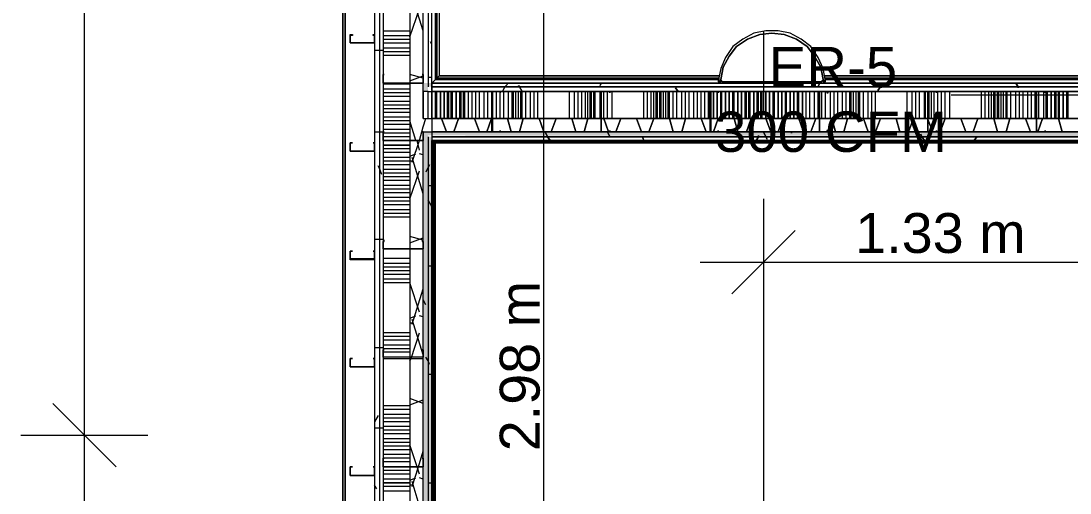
# Model space of a CAD drawing. Header units: metres. Extents: x -2 to 207, y -8 to 52.
# Drawn here: x 28.021 to 31.964, y 24.186 to 25.962 of the extents above; entities that cross this region are included whole.
import ezdxf

# ---------------------------------------------------------------- set-up
doc = ezdxf.new("R2010")
doc.units = ezdxf.units.M
doc.layers.add('HVAC - Ductos', color=5, linetype='Continuous', lineweight=0)
doc.layers.add('PDF_Text', color=7, linetype='Continuous', lineweight=0)
doc.layers.add('PDF_Geometry', color=7, linetype='Continuous', lineweight=0, true_color=0xaaaaaa)
doc.layers.add('PDF_Solid Fills', color=7, linetype='Continuous', lineweight=0, true_color=0xffffff)
doc.styles.add('PDF Helvetica', font='')
doc.styles.get('PDF Helvetica').set_extended_font_data('Helvetica')

msp = doc.modelspace()

# ---------------------------------------------------------------- hatches: boundary and pattern name
at = {"layer": 'PDF_Solid Fills', "lineweight": 0, "transparency": 33554559}
h = msp.add_hatch(color=256, dxfattribs=at)
h.paths.add_polyline_path([(29.533, 25.696), (29.5513, 25.696), (29.5513, 25.7281), (29.533, 25.7281)])
h.paths.add_polyline_path([(29.533, 22.7225), (29.5513, 22.7225), (29.5513, 22.7545), (29.533, 22.7545)])
h.paths.add_polyline_path([(29.533, 22.9057), (29.5513, 22.9057), (29.5513, 25.5448), (29.533, 25.5448)])
h = msp.add_hatch(color=256, dxfattribs=at)
h.paths.add_polyline_path([(29.5513, 25.7144), (29.5651, 25.7144), (29.5651, 25.7281), (29.5513, 25.7281)])
h.paths.add_polyline_path([(29.5513, 22.7225), (29.5651, 22.7225), (29.5651, 22.7408), (29.5513, 22.7408)])
h.paths.add_polyline_path([(29.5513, 22.9241), (29.5651, 22.9241), (29.5651, 25.5265), (29.5513, 25.5265)])
msp.add_hatch(color=256, dxfattribs=at).paths.add_polyline_path([(29.5513, 25.5311), (29.5651, 25.5311), (34.6252, 25.5265), (34.6324, 25.5265), (34.6324, 25.5311), (34.7469, 25.5311), (34.7469, 25.5448), (29.5513, 25.5448)])

# ---------------------------------------------------------------- linework, layer by layer
at = {"layer": 'HVAC - Ductos', "lineweight": 0}
for points in [[(29.9866, 21.6687), (29.9866, 23.1715), (29.9866, 26.1496), (29.9866, 32.3715), (29.9866, 33.6636)], [(28.2592, 22.9332), (28.2592, 24.4039), (28.2592, 32.6052)], [(32.1446, 25.4577), (32.1216, 25.6823), (31.5169, 25.6823)], [(30.8113, 25.2928), (30.8113, 25.0545), (30.8113, 24.8163)], [(30.9304, 25.1737), (30.8113, 25.0545), (30.6921, 24.9354)], [(30.573, 25.0545), (32.14, 25.0545), (35.9336, 25.0545), (39.0858, 25.0545), (40.245, 25.0545)], [(28.1402, 24.5231), (28.2592, 24.4039), (28.3784, 24.2848)], [(28.021, 24.4039), (28.2592, 24.4039), (28.4975, 24.4039)]]:
    msp.add_lwpolyline(points, dxfattribs=at)
at = {"layer": 'PDF_Geometry', "lineweight": 0}
for points in [[(29.3497, 32.9121), (29.3497, 33.0038), (29.9454, 33.0038), (29.9454, 32.9121), (29.9454, 33.0176), (29.3497, 33.0176), (29.3497, 32.9121), (29.3497, 32.7473), (29.3497, 32.9121), (29.3497, 32.8939), (29.3497, 32.6969), (29.3497, 32.092), (29.3497, 25.7281), (29.3497, 22.7225), (29.9454, 22.7225), (29.9454, 22.6125), (29.2398, 22.6125), (29.2352, 22.6079), (29.2306, 22.6034), (29.9545, 22.6034), (29.9499, 22.6079), (29.9454, 22.6125), (29.2398, 22.6125), (29.2398, 22.6171)], [(29.5651, 32.0554), (29.5651, 32.092), (29.5651, 32.1425), (29.5651, 32.6969), (31.1091, 32.6969), (31.2694, 32.6969), (31.2694, 32.9121), (31.1091, 32.9121), (29.3497, 32.9121), (29.3497, 32.6969), (29.3497, 32.092), (29.3497, 25.7281), (29.3497, 22.7225), (29.5651, 22.7225), (31.9613, 22.7225), (31.9613, 22.7545), (31.9613, 22.9012)], [(31.7643, 32.9121), (31.2694, 32.9121), (31.7643, 32.9121), (31.7643, 32.8939), (31.2694, 32.8939), (31.1091, 32.8939), (29.368, 32.8939), (29.368, 32.8801), (29.368, 32.6969), (29.368, 32.092), (29.368, 25.7281), (29.368, 22.7225)], [(29.3818, 32.092), (29.3818, 25.7281), (29.3818, 22.7225)], [(34.7332, 25.7281), (29.5651, 25.7281), (29.5788, 25.7418), (29.5788, 27.0889), (29.5788, 25.7418), (29.5788, 27.0889), (29.5788, 25.7418), (29.5651, 25.7281), (29.5651, 32.092)], [(37.8762, 25.7281), (34.7332, 25.7281), (29.5651, 25.7281), (29.5651, 32.0508)], [(29.3497, 27.1484), (29.3497, 27.3179), (29.3497, 27.0155), (29.2398, 27.0155), (29.2398, 23.2219), (29.2398, 27.0155), (29.2352, 27.0201), (29.2352, 27.0247), (29.2306, 27.0247), (29.2306, 23.2219), (29.2306, 27.0247), (29.3406, 27.0247), (29.2306, 27.0247), (29.3406, 27.0247)], [(29.5513, 25.5952), (29.5513, 25.696), (29.533, 25.696), (29.533, 25.5952), (29.533, 25.696), (29.533, 25.7281), (29.533, 27.1346)], [(29.5513, 27.1301), (29.5513, 25.7281), (29.5513, 25.7144)], [(29.5651, 25.7006), (29.5651, 25.7281), (29.5651, 27.098), (29.5788, 27.0889), (29.6659, 27.0889), (29.5788, 27.0889), (29.6659, 27.0889), (29.6659, 27.0843), (29.6659, 27.0797), (29.6659, 27.0751), (29.5925, 27.0751), (29.588, 27.0751), (29.588, 27.0797), (29.5834, 27.0843), (29.6659, 27.0843), (29.5834, 27.0843), (29.6659, 27.0843), (29.6659, 27.0797)], [(29.2398, 23.2265), (29.2398, 27.0155)], [(29.3497, 27.0155), (29.3497, 23.0661)], [(29.3818, 26.9148), (29.4826, 26.9148), (29.4826, 26.5115), (29.4826, 26.1037), (29.4826, 25.7281), (29.4826, 25.5127), (29.4826, 25.1049), (29.4826, 24.6926), (29.4826, 24.2848), (29.4826, 23.8771)], [(29.3818, 25.9251), (29.4826, 25.9251)], [(29.3818, 25.9068), (29.4826, 25.9068)], [(30.8113, 25.9251), (30.8113, 25.6089)], [(29.3818, 25.893), (29.4826, 25.893)], [(29.3818, 25.8792), (29.4826, 25.8792)], [(29.3818, 25.861), (29.4826, 25.861)], [(29.3818, 25.8472), (29.4826, 25.8472)], [(29.3818, 25.8334), (29.4826, 25.8334)], [(29.5651, 25.7281), (29.5788, 25.7418), (30.6463, 25.7418), (29.5788, 25.7418), (30.6463, 25.7418), (29.5788, 25.7418), (30.6463, 25.7418), (29.5788, 25.7418), (30.6463, 25.7418), (29.5788, 25.7418), (29.5834, 25.7418), (29.5834, 25.7464), (29.588, 25.7464), (29.588, 25.751), (29.5925, 25.7556), (30.6463, 25.7556), (29.5925, 25.7556), (29.588, 25.751), (29.588, 25.7464), (29.5834, 25.7464), (30.6463, 25.7464), (29.5834, 25.7464)], [(34.7332, 25.7556), (31.0404, 25.7556), (34.7332, 25.7556)], [(37.9083, 25.7464), (34.7332, 25.7464), (31.0404, 25.7464), (34.7332, 25.7464)], [(29.4826, 25.7235), (29.3818, 25.7235)], [(34.7332, 25.7281), (29.5651, 25.7281), (34.7332, 25.7281)], [(29.5651, 25.7144), (34.7332, 25.7144)], [(29.5834, 25.7418), (30.6463, 25.7418)], [(29.5834, 25.7418), (30.6463, 25.7418)], [(30.6555, 25.7372), (30.6509, 25.7372), (30.6463, 25.7372), (30.6463, 25.7326), (30.6509, 25.7326)], [(31.0358, 25.7326), (31.0404, 25.7326), (31.0404, 25.7372), (31.0358, 25.7372), (31.0312, 25.7372), (31.0312, 25.7326)], [(31.0358, 25.7281), (34.7332, 25.7281)], [(31.0358, 25.7281), (34.7332, 25.7281)], [(34.7332, 25.7418), (31.0404, 25.7418), (34.7332, 25.7418), (31.0404, 25.7418), (34.7332, 25.7418), (31.0404, 25.7418), (34.7332, 25.7418), (31.0404, 25.7418), (34.7332, 25.7418), (31.0404, 25.7418), (34.7332, 25.7418)], [(29.4826, 25.7052), (29.3818, 25.7052)], [(29.4826, 25.6914), (29.3818, 25.6914)], [(29.4826, 25.6777), (29.3818, 25.6777)], [(29.5513, 25.696), (29.5651, 25.696), (34.7332, 25.696)], [(29.5651, 25.5952), (29.5651, 25.696)], [(34.7332, 25.696), (29.5651, 25.696), (29.5651, 25.5952), (29.7896, 25.5952)], [(29.5788, 25.5952), (29.5788, 25.696)], [(29.5834, 25.5952), (29.5834, 25.696)], [(29.6109, 25.5952), (29.6109, 25.696)], [(29.6246, 25.5952), (29.6246, 25.696)], [(29.6292, 25.5952), (29.6292, 25.696)], [(29.6383, 25.5952), (29.6383, 25.696)], [(29.6429, 25.5952), (29.6429, 25.696)], [(29.6705, 25.5952), (29.6705, 25.696)], [(29.675, 25.5952), (29.675, 25.696)], [(29.6842, 25.5952), (29.6842, 25.696)], [(29.6887, 25.5952), (29.6887, 25.696)], [(29.7025, 25.5952), (29.7025, 25.696)], [(29.7163, 25.5952), (29.7163, 25.696)], [(29.73, 25.5952), (29.73, 25.696)], [(29.7437, 25.5952), (29.7437, 25.696)], [(29.7621, 25.5952), (29.7621, 25.696)], [(29.7758, 25.5952), (29.7758, 25.696)], [(29.8079, 25.5952), (29.8079, 25.696)], [(29.8216, 25.5952), (29.8216, 25.696)], [(29.8354, 25.5952), (29.8354, 25.696)], [(29.8537, 25.5952), (29.8537, 25.696)], [(29.8674, 25.5952), (29.8674, 25.696)], [(29.872, 25.5952), (29.872, 25.696)], [(29.8812, 25.5952), (29.8812, 25.696)], [(29.8904, 25.5952), (29.8904, 25.696)], [(29.8995, 25.5952), (29.8995, 25.696)], [(29.9041, 25.5952), (29.9041, 25.696)], [(29.9178, 25.5952), (29.9178, 25.696)], [(29.9362, 25.5952), (29.9362, 25.696)], [(29.9499, 25.5952), (29.9499, 25.696)], [(29.9636, 25.5952), (29.9636, 25.696)], [(30.0828, 25.5952), (30.0828, 25.696)], [(30.1011, 25.5952), (30.1011, 25.696)], [(30.1149, 25.5952), (30.1149, 25.696)], [(30.1286, 25.5952), (30.1286, 25.696)], [(30.1423, 25.5952), (30.1423, 25.696)], [(30.1515, 25.5952), (30.1515, 25.696)], [(30.1607, 25.5952), (30.1607, 25.696)], [(30.1653, 25.5952), (30.1653, 25.696)], [(30.1744, 25.5952), (30.1744, 25.696)], [(30.179, 25.5952), (30.179, 25.696)], [(30.1973, 25.5952), (30.1973, 25.696)], [(30.2111, 25.5952), (30.2111, 25.696)], [(30.2248, 25.5952), (30.2248, 25.696)], [(30.2431, 25.5952), (30.2431, 25.696)], [(30.3623, 25.5952), (30.3623, 25.696)], [(30.376, 25.5952), (30.376, 25.696)], [(30.3898, 25.5952), (30.3898, 25.696)], [(30.3989, 25.5952), (30.3989, 25.696)], [(30.4081, 25.5952), (30.4081, 25.696)], [(30.4127, 25.5952), (30.4127, 25.696)], [(30.4218, 25.5952), (30.4218, 25.696)], [(30.4264, 25.5952), (30.4264, 25.696)], [(30.4356, 25.5952), (30.4356, 25.696)], [(30.4447, 25.5952), (30.4447, 25.696)], [(30.4539, 25.5952), (30.4539, 25.696)], [(30.4585, 25.5952), (30.4585, 25.696)], [(30.4722, 25.5952), (30.4722, 25.696)], [(30.486, 25.5952), (30.486, 25.696)], [(30.5043, 25.5952), (30.5043, 25.696)], [(30.518, 25.5952), (30.518, 25.696)], [(30.5318, 25.5952), (30.5318, 25.696)], [(30.5501, 25.5952), (30.5501, 25.696)], [(30.5638, 25.5952), (30.5638, 25.696)], [(30.5776, 25.5952), (30.5776, 25.696)], [(30.5914, 25.5952), (30.5914, 25.696)], [(30.6051, 25.5952), (30.6051, 25.696)], [(30.6097, 25.5952), (30.6097, 25.696)], [(30.6509, 25.5952), (30.6509, 25.696)], [(30.6555, 25.5952), (30.6555, 25.696)], [(30.6692, 25.5952), (30.6692, 25.696)], [(30.6967, 25.5952), (30.6967, 25.696)], [(30.7013, 25.5952), (30.7013, 25.696)], [(30.7425, 25.5952), (30.7425, 25.696)], [(30.7471, 25.5952), (30.7471, 25.696)], [(30.7563, 25.5952), (30.7563, 25.696)], [(30.7609, 25.5952), (30.7609, 25.696)], [(30.7883, 25.5952), (30.7883, 25.696)], [(30.7929, 25.5952), (30.7929, 25.696)], [(30.8021, 25.5952), (30.8021, 25.696)], [(30.8067, 25.5952), (30.8067, 25.696)], [(30.8479, 25.5952), (30.8479, 25.696)], [(30.8525, 25.5952), (30.8525, 25.696)], [(30.88, 25.5952), (30.88, 25.696)], [(30.8937, 25.5952), (30.8937, 25.696)], [(30.8983, 25.5952), (30.8983, 25.696)], [(30.9396, 25.5952), (30.9396, 25.696)], [(30.9441, 25.5952), (30.9441, 25.696)], [(30.9716, 25.5952), (30.9716, 25.696)], [(30.9854, 25.5952), (30.9854, 25.696)], [(31.0037, 25.5952), (31.0037, 25.696)], [(31.0174, 25.5952), (31.0174, 25.696)], [(31.0312, 25.5952), (31.0312, 25.696)], [(31.045, 25.5952), (31.045, 25.696)], [(31.0632, 25.5952), (31.0632, 25.696)], [(31.077, 25.5952), (31.077, 25.696)], [(31.0908, 25.5952), (31.0908, 25.696)], [(31.1091, 25.5952), (31.1091, 25.696)], [(31.1228, 25.5952), (31.1228, 25.696)], [(31.1366, 25.5952), (31.1366, 25.696)], [(31.1412, 25.5952), (31.1412, 25.696)], [(31.1503, 25.5952), (31.1503, 25.696)], [(31.1595, 25.5952), (31.1595, 25.696)], [(31.1686, 25.5952), (31.1686, 25.696)], [(31.1732, 25.5952), (31.1732, 25.696)], [(31.187, 25.5952), (31.187, 25.696)], [(31.2053, 25.5952), (31.2053, 25.696)], [(31.219, 25.5952), (31.219, 25.696)], [(31.2328, 25.5952), (31.2328, 25.696)], [(31.3519, 25.5952), (31.3519, 25.696)], [(31.3703, 25.5952), (31.3703, 25.696)], [(31.384, 25.5952), (31.384, 25.696)], [(31.3977, 25.5952), (31.3977, 25.696)], [(31.4161, 25.5952), (31.4161, 25.696)], [(31.4207, 25.5952), (31.4207, 25.696)], [(31.4298, 25.5952), (31.4298, 25.696)], [(31.4344, 25.5952), (31.4344, 25.696)], [(31.4435, 25.5952), (31.4435, 25.696)], [(31.4527, 25.5952), (31.4527, 25.696)], [(31.4665, 25.5952), (31.4665, 25.696)], [(31.4802, 25.5952), (31.4802, 25.696)], [(31.4939, 25.5952), (31.4939, 25.696)], [(31.5123, 25.5952), (31.5123, 25.696)], [(31.6314, 25.5952), (31.6314, 25.696)], [(31.6452, 25.5952), (31.6452, 25.696)], [(31.6589, 25.5952), (31.6589, 25.696)], [(31.668, 25.5952), (31.668, 25.696)], [(31.6772, 25.5952), (31.6772, 25.696)], [(31.6818, 25.5952), (31.6818, 25.696)], [(31.691, 25.5952), (31.691, 25.696)], [(31.6956, 25.5952), (31.6956, 25.696)], [(31.7047, 25.5952), (31.7047, 25.696)], [(31.7139, 25.5952), (31.7139, 25.696)], [(31.723, 25.5952), (31.723, 25.696)], [(31.7276, 25.5952), (31.7276, 25.696)], [(31.7414, 25.5952), (31.7414, 25.696)], [(31.7597, 25.5952), (31.7597, 25.696)], [(31.7734, 25.5952), (31.7734, 25.696)], [(31.7872, 25.5952), (31.7872, 25.696)], [(31.8055, 25.5952), (31.8055, 25.696)], [(31.8192, 25.5952), (31.8192, 25.696)], [(31.833, 25.5952), (31.833, 25.696)], [(31.8467, 25.5952), (31.8467, 25.696)], [(31.8651, 25.5952), (31.8651, 25.696)], [(31.8743, 25.5952), (31.8743, 25.696)], [(31.8788, 25.5952), (31.8788, 25.696)], [(31.9063, 25.5952), (31.9063, 25.696)], [(31.9109, 25.5952), (31.9109, 25.696)], [(31.9201, 25.5952), (31.9201, 25.696)], [(31.9246, 25.5952), (31.9246, 25.696)], [(31.9383, 25.5952), (31.9383, 25.696)], [(31.9521, 25.5952), (31.9521, 25.696)], [(31.9567, 25.5952), (31.9567, 25.696)], [(29.4826, 25.6593), (29.3818, 25.6593)], [(29.4826, 25.6456), (29.3818, 25.6456)], [(29.4826, 25.6319), (29.3818, 25.6319)], [(29.4826, 25.6181), (29.3818, 25.6181)], [(29.4826, 25.5998), (29.3818, 25.5998)], [(29.533, 25.5952), (29.5651, 25.5952), (29.7896, 25.5952), (29.5651, 25.5952), (29.5651, 25.5448), (34.7332, 25.5448)], [(32.6577, 25.5952), (31.8376, 25.5952), (31.4298, 25.5952), (31.022, 25.5952), (30.6097, 25.5952), (30.2019, 25.5952), (29.7941, 25.5952), (30.2019, 25.5952), (30.6097, 25.5952), (31.022, 25.5952), (31.4298, 25.5952), (31.8376, 25.5952), (32.6577, 25.5952)], [(29.7941, 25.5952), (30.2019, 25.5952), (30.6097, 25.5952), (31.022, 25.5952), (31.4298, 25.5952), (31.8376, 25.5952), (32.6577, 25.5952), (33.0655, 25.5952), (33.4778, 25.5952), (33.881, 25.5952), (34.2933, 25.5952), (34.7011, 25.5952), (34.7332, 25.5952)], [(29.4826, 25.5861), (29.3818, 25.5861)], [(29.4826, 25.5723), (29.3818, 25.5723)], [(29.4826, 25.5539), (29.3818, 25.5539)], [(29.4826, 25.5403), (29.3818, 25.5403)], [(29.4826, 25.5265), (29.3818, 25.5265)], [(29.4826, 25.5127), (29.3818, 25.5127)], [(31.9659, 22.8553), (31.9613, 22.8553), (31.5581, 22.8553), (31.1457, 22.8553), (30.7288, 22.8553), (30.3165, 22.8553), (29.9087, 22.8553), (29.5651, 22.8553), (29.533, 22.8553), (29.533, 22.9057), (29.5651, 22.9057), (30.7242, 22.9057), (29.5651, 22.9057), (29.5513, 22.9057), (29.533, 22.9057), (29.533, 25.5448), (29.5513, 25.5448), (29.5651, 25.5448), (34.7332, 25.5448)], [(29.5513, 25.5265), (29.5513, 22.9241), (29.5651, 22.9241), (31.9613, 22.9241), (32.3141, 22.9241), (32.3141, 22.9378)], [(29.5651, 25.5403), (29.5651, 25.5127), (29.5651, 22.9378), (29.5651, 25.5127), (34.7332, 25.5127), (29.5651, 25.5127), (34.7332, 25.5127), (34.7332, 25.5265), (29.5651, 25.5265)], [(31.9613, 22.9057), (31.9613, 22.9378), (29.5651, 22.9378), (29.5651, 25.5127), (34.7332, 25.5127), (34.7332, 22.9378), (32.3141, 22.9378), (32.3141, 22.7225), (34.9485, 22.7225), (34.9485, 22.7499)], [(29.5651, 22.9378), (33.5007, 22.9378), (29.5696, 22.9378), (29.5696, 25.5127), (29.5696, 22.9378), (33.5007, 22.9378), (33.5007, 22.9424), (29.5651, 22.9424), (33.5007, 22.9424), (33.5007, 22.947), (33.5007, 22.9424), (29.5651, 22.9424), (29.5651, 25.3707)], [(34.7332, 25.5127), (29.5651, 25.5127), (34.7332, 25.5127)], [(29.4826, 25.4807), (29.3818, 25.4807)], [(29.5742, 25.5036), (34.7241, 25.5036), (29.5742, 25.5036), (34.7241, 25.5036), (34.7241, 22.9516), (34.7241, 22.947), (34.7286, 22.9424), (34.7332, 22.9424), (34.7332, 22.9378), (34.7332, 25.4486), (34.7332, 22.9378), (34.7332, 22.9424), (34.7286, 22.9424), (34.7241, 22.947), (34.7241, 22.9516), (34.7241, 25.5036), (29.5742, 25.5036), (29.5742, 22.9516), (33.5007, 22.9516), (33.5007, 22.947), (33.5007, 22.9516), (29.5742, 22.9516), (33.5007, 22.9516), (29.5742, 22.9516)], [(29.5788, 22.947), (29.5788, 25.5036)], [(29.4826, 25.4669), (29.3818, 25.4669)], [(29.4826, 25.4486), (29.3818, 25.4486)], [(29.4826, 25.4349), (29.3818, 25.4349)], [(29.4826, 25.4211), (29.3818, 25.4211)], [(29.4826, 25.4028), (29.3818, 25.4028)], [(29.4826, 25.389), (29.3818, 25.389)], [(29.4826, 25.3753), (29.3818, 25.3753)], [(29.4826, 25.3615), (29.3818, 25.3615)], [(29.4826, 25.3432), (29.3818, 25.3432)], [(29.4826, 25.3294), (29.3818, 25.3294)], [(29.4826, 25.3157), (29.3818, 25.3157)], [(29.4826, 25.2974), (29.3818, 25.2974)], [(29.4826, 25.2836), (29.3818, 25.2836)], [(30.8113, 25.2928), (30.8113, 24.0237)], [(29.4826, 25.2699), (29.3818, 25.2699)], [(29.4826, 25.2516), (29.3818, 25.2516)], [(29.4826, 25.2378), (29.3818, 25.2378)], [(29.4826, 25.2241), (29.3818, 25.2241)], [(29.4826, 25.0683), (29.3818, 25.0683)], [(29.4826, 25.05), (29.3818, 25.05)], [(29.4826, 25.0363), (29.3818, 25.0363)], [(29.4826, 25.0225), (29.3818, 25.0225)], [(29.4826, 25.0087), (29.3818, 25.0087)], [(29.4826, 24.9904), (29.3818, 24.9904)], [(29.4826, 24.9767), (29.3818, 24.9767)], [(29.4826, 24.7888), (29.3818, 24.7888)], [(29.4826, 24.7751), (29.3818, 24.7751)], [(29.4826, 24.7614), (29.3818, 24.7614)], [(29.4826, 24.743), (29.3818, 24.743)], [(29.4826, 24.7292), (29.3818, 24.7292)], [(29.4826, 24.7155), (29.3818, 24.7155)], [(29.4826, 24.6972), (29.3818, 24.6972)], [(29.4826, 24.5139), (29.3818, 24.5139)], [(29.4826, 24.5002), (29.3818, 24.5002)], [(29.4826, 24.4819), (29.3818, 24.4819)], [(29.4826, 24.4681), (29.3818, 24.4681)], [(29.4826, 24.4543), (29.3818, 24.4543)], [(29.4826, 24.4361), (29.3818, 24.4361)], [(29.4826, 24.4223), (29.3818, 24.4223)], [(29.4826, 24.4085), (29.3818, 24.4085)], [(29.4826, 24.3902), (29.3818, 24.3902)], [(29.4826, 24.3765), (29.3818, 24.3765)], [(29.4826, 24.3627), (29.3818, 24.3627)], [(29.4826, 24.349), (29.3818, 24.349)], [(29.4826, 24.3307), (29.3818, 24.3307)], [(29.4826, 24.3169), (29.3818, 24.3169)], [(29.4826, 24.3032), (29.3818, 24.3032)], [(29.4826, 24.2848), (29.3818, 24.2848)], [(29.4826, 24.2711), (29.3818, 24.2711)], [(29.4826, 24.2574), (29.3818, 24.2574)], [(29.4826, 24.239), (29.3818, 24.239)], [(29.4826, 24.2115), (29.3818, 24.2115)], [(29.4826, 24.1932), (29.3818, 24.1932)]]:
    msp.add_lwpolyline(points, dxfattribs=at)
for points in [[(29.5834, 25.7464), (29.5834, 27.0843), (29.588, 27.0797), (29.588, 27.0751), (29.5925, 27.0751), (29.5925, 25.7556), (29.588, 25.751), (29.588, 25.7464)], [(29.5834, 25.7418), (29.5834, 27.0843)], [(29.2398, 23.2265), (29.2398, 27.0155)], [(29.3497, 25.8792), (29.2581, 25.8792), (29.2581, 25.9114), (29.2672, 25.9114), (29.2672, 25.9068), (29.2581, 25.9068), (29.2581, 25.8792), (29.3497, 25.8792), (29.3497, 25.9068), (29.3451, 25.9068), (29.3451, 25.9114), (29.3497, 25.9114)], [(30.6418, 25.7372), (30.6418, 25.7326), (30.6463, 25.7326), (30.6463, 25.7281), (30.6509, 25.7281), (31.0358, 25.7281), (31.0404, 25.7281), (31.0404, 25.7326), (31.045, 25.7326), (31.045, 25.7372), (31.0358, 25.783), (31.0174, 25.8243), (30.99, 25.8655), (30.9533, 25.893), (30.9121, 25.9159), (30.8663, 25.9251), (30.8205, 25.9251), (30.7747, 25.9159), (30.7334, 25.893), (30.6967, 25.8655), (30.6692, 25.8243), (30.6509, 25.783)], [(30.6509, 25.7418), (30.6601, 25.7876), (30.683, 25.8288), (30.7105, 25.8655), (30.7517, 25.893), (30.7975, 25.9114), (30.8433, 25.9159), (30.8892, 25.9114), (30.935, 25.893), (30.9762, 25.8655), (31.0037, 25.8288), (31.0266, 25.7876), (31.0358, 25.7418), (31.0358, 25.7372), (31.0312, 25.7372), (31.0312, 25.7326), (30.6555, 25.7326), (30.6555, 25.7372), (30.6509, 25.7372)], [(30.6555, 25.7326), (31.0312, 25.7326), (31.0312, 25.7372), (31.0358, 25.7372), (31.0358, 25.7418), (31.0266, 25.7876), (31.0037, 25.8288), (30.9762, 25.8655), (30.935, 25.893), (30.8892, 25.9114), (30.8433, 25.9159), (30.7975, 25.9114), (30.7517, 25.893), (30.7105, 25.8655), (30.683, 25.8288), (30.6601, 25.7876), (30.6509, 25.7418), (30.6509, 25.7372), (30.6555, 25.7372)], [(29.3818, 25.7601), (29.3818, 25.7281), (29.533, 25.7281), (29.533, 25.7601), (29.5284, 25.7601), (29.533, 25.7601), (29.533, 25.7281), (29.3818, 25.7281), (29.3818, 25.7601), (29.3864, 25.7601)], [(34.7332, 25.7144), (34.7332, 25.7281), (29.5651, 25.7281), (29.5651, 25.7144)], [(34.7332, 25.696), (34.7332, 25.7144), (29.5651, 25.7144), (29.5651, 25.696)], [(30.6463, 25.7418), (29.5834, 25.7418)], [(30.6509, 25.7281), (29.7163, 25.7281)], [(31.0404, 25.7418), (34.7332, 25.7418)], [(29.5971, 25.696), (29.5971, 25.5952)], [(29.6109, 25.696), (29.6109, 25.5952)], [(29.6567, 25.696), (29.6567, 25.5952)], [(29.8216, 25.696), (29.7941, 25.696), (29.7896, 25.696), (29.7896, 25.5448), (29.7941, 25.5448), (29.8216, 25.5448), (29.8216, 25.5494), (29.8216, 25.5448), (29.7941, 25.5448), (29.7941, 25.696), (29.8216, 25.696), (29.8216, 25.6914)], [(29.8216, 25.696), (29.7941, 25.696), (29.7896, 25.696), (29.7896, 25.5448), (29.7941, 25.5448), (29.8216, 25.5448), (29.8216, 25.5494), (29.8216, 25.5448), (29.7941, 25.5448), (29.7941, 25.696), (29.8216, 25.696), (29.8216, 25.6914)], [(30.234, 25.696), (30.2019, 25.696), (30.2019, 25.5448), (30.234, 25.5448), (30.234, 25.5494), (30.234, 25.5448), (30.2019, 25.5448), (30.2019, 25.696), (30.234, 25.696), (30.234, 25.6914)], [(30.234, 25.696), (30.2019, 25.696), (30.2019, 25.5448), (30.234, 25.5448), (30.234, 25.5494), (30.234, 25.5448), (30.2019, 25.5448), (30.2019, 25.696), (30.234, 25.696), (30.234, 25.6914)], [(30.6418, 25.696), (30.6143, 25.696), (30.6097, 25.696), (30.6097, 25.5448), (30.6143, 25.5448), (30.6418, 25.5448), (30.6418, 25.5494), (30.6418, 25.5448), (30.6143, 25.5448), (30.6143, 25.696), (30.6418, 25.696), (30.6418, 25.6914)], [(30.6418, 25.696), (30.6143, 25.696), (30.6097, 25.696), (30.6097, 25.5448), (30.6143, 25.5448), (30.6418, 25.5448), (30.6418, 25.5494), (30.6418, 25.5448), (30.6143, 25.5448), (30.6143, 25.696), (30.6418, 25.696), (30.6418, 25.6914)], [(30.6234, 25.696), (30.6234, 25.5952)], [(30.6372, 25.696), (30.6372, 25.5952)], [(30.6692, 25.696), (30.6692, 25.5952)], [(30.683, 25.696), (30.683, 25.5952)], [(30.7151, 25.696), (30.7151, 25.5952)], [(30.7288, 25.696), (30.7288, 25.5952)], [(30.7747, 25.696), (30.7747, 25.5952)], [(30.8205, 25.696), (30.8205, 25.5952)], [(30.8341, 25.696), (30.8341, 25.5952)], [(30.8663, 25.696), (30.8663, 25.5952)], [(30.88, 25.696), (30.88, 25.5952)], [(30.9121, 25.696), (30.9121, 25.5952)], [(30.9258, 25.696), (30.9258, 25.5952)], [(30.9579, 25.696), (30.9579, 25.5952)], [(31.0541, 25.696), (31.022, 25.696), (31.022, 25.5448), (31.0541, 25.5448), (31.0541, 25.5494), (31.0496, 25.5494), (31.0496, 25.5448), (31.022, 25.5448), (31.022, 25.696), (31.0496, 25.696), (31.0496, 25.6914), (31.0541, 25.6914)], [(31.0541, 25.696), (31.022, 25.696), (31.022, 25.5448), (31.0541, 25.5448), (31.0541, 25.5494), (31.0496, 25.5494), (31.0496, 25.5448), (31.022, 25.5448), (31.022, 25.696), (31.0496, 25.696), (31.0496, 25.6914), (31.0541, 25.6914)], [(31.4619, 25.696), (31.4344, 25.696), (31.4298, 25.696), (31.4298, 25.5448), (31.4344, 25.5448), (31.4619, 25.5448), (31.4619, 25.5494), (31.4619, 25.5448), (31.4344, 25.5448), (31.4298, 25.5448), (31.4298, 25.696), (31.4344, 25.696), (31.4619, 25.696), (31.4619, 25.6914)], [(31.4619, 25.696), (31.4344, 25.696), (31.4298, 25.696), (31.4298, 25.5448), (31.4344, 25.5448), (31.4619, 25.5448), (31.4619, 25.5494), (31.4619, 25.5448), (31.4344, 25.5448), (31.4298, 25.5448), (31.4298, 25.696), (31.4344, 25.696), (31.4619, 25.696), (31.4619, 25.6914)], [(31.8697, 25.696), (31.8376, 25.696), (31.8376, 25.5448), (31.8697, 25.5448), (31.8697, 25.5494), (31.8697, 25.5448), (31.8376, 25.5448), (31.8376, 25.696), (31.8697, 25.696), (31.8697, 25.6914)], [(31.8697, 25.696), (31.8376, 25.696), (31.8376, 25.5448), (31.8697, 25.5448), (31.8697, 25.5494), (31.8697, 25.5448), (31.8376, 25.5448), (31.8376, 25.696), (31.8697, 25.696), (31.8697, 25.6914)], [(31.8925, 25.696), (31.8925, 25.5952)], [(31.9383, 25.696), (31.9383, 25.5952)], [(29.3818, 25.5448), (29.3818, 25.5173), (29.3818, 25.5127), (29.533, 25.5127), (29.533, 25.5173), (29.533, 25.5448), (29.5284, 25.5448), (29.533, 25.5448), (29.533, 25.5173), (29.533, 25.5127), (29.3818, 25.5127), (29.3818, 25.5173), (29.3818, 25.5448), (29.3864, 25.5448)], [(34.7332, 25.5265), (34.7332, 25.5448), (29.5651, 25.5448), (29.5651, 25.5265)], [(34.7332, 25.5127), (34.7332, 25.5265), (29.5651, 25.5265), (29.5651, 25.5127)], [(34.7332, 25.5127), (29.5651, 25.5127)], [(29.5696, 25.5127), (34.7286, 25.5127)], [(29.3497, 25.4715), (29.2581, 25.4715), (29.2581, 25.5036), (29.2672, 25.5036), (29.2581, 25.5036), (29.2581, 25.4715), (29.3497, 25.4715), (29.3497, 25.5036)], [(29.3451, 25.5036), (29.3497, 25.5036)], [(29.3818, 25.4944), (29.4826, 25.4944)], [(34.7332, 25.5081), (29.5651, 25.5081)], [(29.3818, 25.137), (29.3818, 25.1049), (29.533, 25.1049), (29.533, 25.137), (29.5284, 25.137), (29.5284, 25.1325), (29.533, 25.1325), (29.533, 25.1049), (29.3818, 25.1049), (29.3818, 25.1325), (29.3864, 25.1325), (29.3864, 25.137)], [(29.3497, 25.0683), (29.3497, 25.0637), (29.2581, 25.0637), (29.2581, 25.0683), (29.2581, 25.0958), (29.2672, 25.0958), (29.2581, 25.0958), (29.2581, 25.0683), (29.3497, 25.0683), (29.3497, 25.0958)], [(29.3451, 25.0958), (29.3497, 25.0958)], [(29.3818, 24.7247), (29.3818, 24.6972), (29.3818, 24.6926), (29.533, 24.6926), (29.533, 24.6972), (29.533, 24.7247), (29.5284, 24.7247), (29.533, 24.7247), (29.533, 24.6972), (29.3818, 24.6972), (29.3818, 24.7247), (29.3864, 24.7247)], [(29.3497, 24.6605), (29.2581, 24.6605), (29.2581, 24.6926), (29.2672, 24.6926), (29.2581, 24.6926), (29.2581, 24.6605), (29.3497, 24.6605), (29.3497, 24.6926)], [(29.3451, 24.6926), (29.3497, 24.6926)], [(29.3818, 24.3169), (29.3818, 24.2848), (29.533, 24.2848), (29.533, 24.3169), (29.5284, 24.3169), (29.533, 24.3169), (29.533, 24.2848), (29.3818, 24.2848), (29.3818, 24.3169), (29.3864, 24.3169)], [(29.3497, 24.2574), (29.3497, 24.2528), (29.2581, 24.2528), (29.2581, 24.2574), (29.2581, 24.2848), (29.2672, 24.2848), (29.2581, 24.2848), (29.2581, 24.2574), (29.2581, 24.2528), (29.3497, 24.2528), (29.3497, 24.2574), (29.3497, 24.2848)], [(29.3451, 24.2848), (29.3497, 24.2848)], [(29.3818, 24.2253), (29.4826, 24.2253)]]:
    msp.add_lwpolyline(points, close=True, dxfattribs=at)
at = {"layer": 'PDF_Geometry', "color": 254, "lineweight": 0, "true_color": 0xdddddd}
for points in [[(29.533, 25.9251), (29.4917, 26.0579)], [(29.4826, 25.9022), (29.5192, 26.0076)], [(29.533, 25.7464), (29.4826, 25.7601)], [(29.4826, 25.7372), (29.533, 25.7556)], [(29.4917, 25.4303), (29.5192, 25.5127), (29.533, 25.5631), (29.5421, 25.5952)], [(29.5055, 25.5127), (29.4826, 25.5861)], [(29.5192, 25.4761), (29.5101, 25.5127)], [(29.4826, 25.4532), (29.5055, 25.4623)], [(29.4917, 25.4349), (29.4826, 25.4349)], [(29.533, 25.3112), (29.4917, 25.4486)], [(29.533, 25.4577), (29.5192, 25.4623)], [(29.4826, 25.2928), (29.5192, 25.3982)], [(29.533, 25.137), (29.4826, 25.1508)], [(29.4826, 25.1279), (29.533, 25.1462)], [(29.5192, 24.8667), (29.4826, 24.9767)], [(29.4917, 24.8209), (29.533, 24.9538)], [(29.4826, 24.8438), (29.5055, 24.853)], [(29.533, 24.7064), (29.4917, 24.8392)], [(29.533, 24.8484), (29.5192, 24.853)], [(29.4917, 24.8255), (29.4826, 24.8255)], [(29.4826, 24.6834), (29.4872, 24.6926), (29.5192, 24.7888)], [(29.533, 24.5231), (29.4826, 24.5414)], [(29.4826, 24.5185), (29.533, 24.5368)], [(29.5192, 24.2574), (29.5101, 24.2848), (29.4826, 24.3673)], [(29.4917, 24.2115), (29.5147, 24.2848), (29.533, 24.3444)], [(29.4826, 24.2344), (29.5055, 24.2436)], [(29.4917, 24.2161), (29.4826, 24.2161)], [(29.533, 24.0924), (29.4917, 24.2298)], [(29.533, 24.239), (29.5192, 24.2436)]]:
    msp.add_lwpolyline(points, dxfattribs=at)
at = {"layer": 'PDF_Geometry', "color": 254, "lineweight": 0, "true_color": 0xeaeaea}
for points in [[(29.5651, 25.8747), (29.5605, 25.8838)], [(29.3497, 25.8518), (29.368, 25.8518), (29.3818, 25.8518)], [(29.5513, 25.751), (29.5651, 25.751)], [(29.3497, 25.5448), (29.368, 25.5448), (29.3818, 25.5448)], [(29.3772, 25.3844), (29.368, 25.4074), (29.3634, 25.4165)], [(29.5559, 25.4211), (29.5513, 25.4119), (29.5421, 25.3936)], [(29.5513, 25.3432), (29.5651, 25.3432)], [(29.5651, 25.2654), (29.5513, 25.2882)], [(29.3497, 25.1416), (29.368, 25.1416), (29.3818, 25.1416)], [(29.5513, 25.0408), (29.5651, 25.0408)], [(29.5421, 24.8942), (29.533, 24.9125)], [(29.3497, 24.7338), (29.368, 24.7338), (29.3818, 24.7338)], [(29.5559, 24.6697), (29.5513, 24.6834), (29.5421, 24.6972)], [(29.5513, 24.633), (29.5651, 24.633)], [(29.3634, 24.4773), (29.3497, 24.4543)], [(29.3497, 24.4315), (29.368, 24.4315), (29.3818, 24.4315)], [(29.3589, 24.2024), (29.3497, 24.2161)], [(29.5513, 24.2253), (29.5651, 24.2253)]]:
    msp.add_lwpolyline(points, dxfattribs=at)
for points in [[(29.8308, 25.696), (29.84, 25.7144), (29.8491, 25.7235), (29.84, 25.7144)], [(29.8949, 25.7144), (29.9041, 25.696), (29.8949, 25.7144), (29.8904, 25.719)], [(30.1973, 25.719), (30.2019, 25.7281)], [(30.4814, 25.7098), (30.4906, 25.696)], [(31.0174, 25.7144), (31.022, 25.7281)], [(31.2419, 25.7006), (31.2511, 25.7144), (31.2603, 25.7281), (31.2511, 25.7144)], [(31.7688, 25.7144), (31.7688, 25.7098), (31.7688, 25.7144), (31.7597, 25.7281)], [(29.9912, 25.5448), (30.0003, 25.5265), (30.0094, 25.5127), (30.0003, 25.5265)], [(30.2248, 25.5448), (30.234, 25.5265)], [(30.3577, 25.5219), (30.3623, 25.5127)], [(30.7929, 25.5265), (30.7929, 25.5311), (30.7929, 25.5265), (30.7838, 25.5127)], [(30.8113, 25.5448), (30.8205, 25.5265), (30.825, 25.5173), (30.8205, 25.5265)], [(30.9167, 25.5403), (30.9167, 25.5448)], [(31.4023, 25.5357), (31.4069, 25.5265), (31.4161, 25.5127), (31.4069, 25.5265)], [(31.6039, 25.5127), (31.613, 25.5265)]]:
    msp.add_lwpolyline(points, close=True, dxfattribs=at)
at = {"layer": 'PDF_Geometry', "color": 254, "lineweight": 0, "true_color": 0xdddddd}
for points in [[(29.6017, 25.5952), (29.62, 25.5448)], [(29.6659, 25.5952), (29.6475, 25.5448)], [(29.7254, 25.5952), (29.7437, 25.5448)], [(29.7896, 25.5952), (29.7712, 25.5448)], [(29.8491, 25.5952), (29.8629, 25.5448)], [(29.9087, 25.5952), (29.8949, 25.5448)], [(29.9682, 25.5952), (29.9866, 25.5448)], [(30.0324, 25.5952), (30.014, 25.5448)], [(30.0919, 25.5952), (30.1057, 25.5448)], [(30.1515, 25.5952), (30.1378, 25.5448)], [(30.2111, 25.5952), (30.2294, 25.5448)], [(30.2752, 25.5952), (30.2569, 25.5448)], [(30.3348, 25.5952), (30.3531, 25.5448)], [(30.3989, 25.5952), (30.3806, 25.5448)], [(30.4585, 25.5952), (30.4722, 25.5448)], [(30.518, 25.5952), (30.5043, 25.5448)], [(30.5776, 25.5952), (30.5959, 25.5448)], [(30.6418, 25.5952), (30.6234, 25.5448)], [(30.7013, 25.5952), (30.7151, 25.5448)], [(30.7655, 25.5952), (30.7471, 25.5448)], [(30.8205, 25.5952), (30.8387, 25.5448)], [(30.8846, 25.5952), (30.8663, 25.5448)], [(30.9441, 25.5952), (30.9625, 25.5448)], [(31.0083, 25.5952), (30.99, 25.5448)], [(31.0678, 25.5952), (31.0816, 25.5448)], [(31.1274, 25.5952), (31.1136, 25.5448)], [(31.187, 25.5952), (31.2053, 25.5448)], [(31.2511, 25.5952), (31.2328, 25.5448)], [(31.3107, 25.5952), (31.3245, 25.5448)], [(31.3748, 25.5952), (31.3565, 25.5448)], [(31.4298, 25.5906), (31.4481, 25.5448)], [(31.4939, 25.5952), (31.4756, 25.5448)], [(31.5535, 25.5952), (31.5718, 25.5448)], [(31.6176, 25.5952), (31.5994, 25.5448)], [(31.6772, 25.5952), (31.691, 25.5448)], [(31.7368, 25.5952), (31.723, 25.5448)], [(31.7963, 25.5952), (31.8147, 25.5448)], [(31.8605, 25.5952), (31.8421, 25.5448)], [(31.9201, 25.5952), (31.9338, 25.5448)]]:
    msp.add_lwpolyline(points, close=True, dxfattribs=at)
at = {"layer": 'PDF_Geometry', "color": 254, "lineweight": 0, "true_color": 0xd2d2d2}
msp.add_lwpolyline([(30.6143, 25.6043), (30.6097, 25.6043)], close=True, dxfattribs=at)

# ---------------------------------------------------------------- texts
at = {"layer": 'PDF_Text', "lineweight": 0, "attachment_point": 4, "style": 'PDF Helvetica'}
for s, insert, char_height in [('ER-5', (30.8307, 25.787), 0.1519), ('300 CFM', (30.6291, 25.5442), 0.1519), ('1.33 m', (31.1561, 25.1632), 0.15002)]:
    msp.add_mtext(s, dxfattribs=dict(at, insert=insert, char_height=char_height))
at = {"layer": 'PDF_Text', "lineweight": 0, "insert": (29.8963, 24.3434), "char_height": 0.15002, "attachment_point": 4, "rotation": 90, "style": 'PDF Helvetica'}
msp.add_mtext('2.98 m', dxfattribs=at)

doc.saveas('drawing.dxf')
